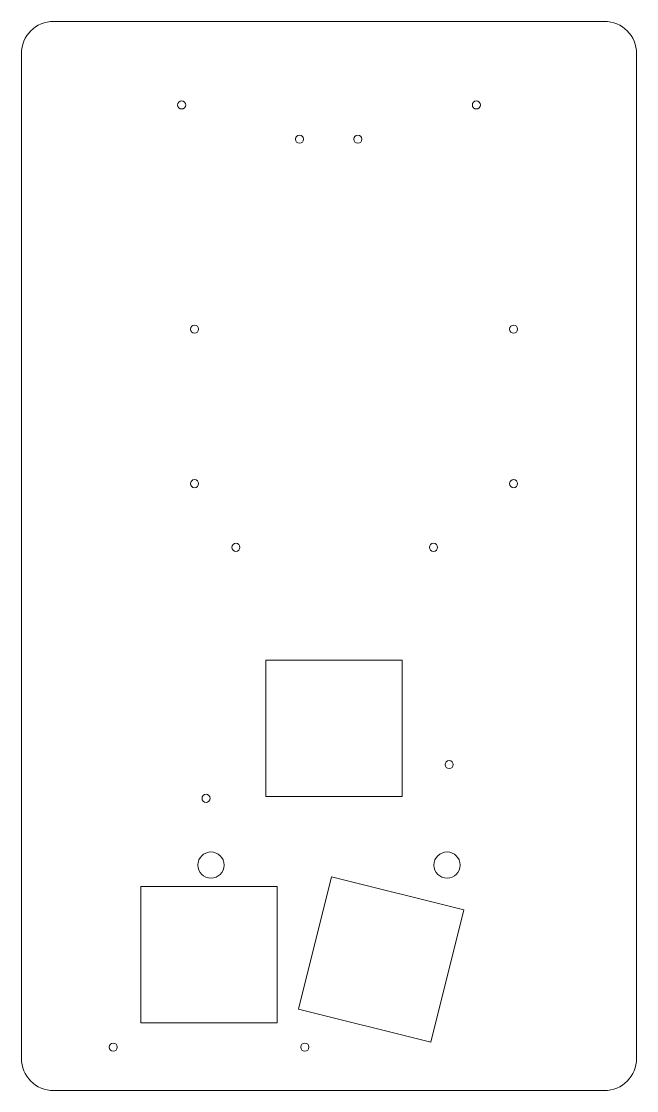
# Model space of a CAD drawing. Header units: millimetres. Extents: x 36 to 226, y 34 to 364.
import ezdxf

# ---------------------------------------------------------------- set-up
doc = ezdxf.new("R2010")
doc.units = ezdxf.units.MM

msp = doc.modelspace()

# ---------------------------------------------------------------- linework, layer by layer
at = {"color": 7, "linetype": 'Continuous', "lineweight": 15}
for p, q in [((216.27, 363.66), (46.27, 363.66)), ((36.27, 353.66), (36.27, 43.66)), ((226.27, 43.66), (226.27, 353.66)), ((153.9, 166.53), (111.8, 166.53)), ((111.8, 166.53), (111.8, 124.43)), ((153.9, 124.43), (153.9, 166.53)), ((111.8, 124.43), (153.9, 124.43)), ((132.05, 99.66), (121.87, 58.81)), ((172.9, 89.47), (132.05, 99.66)), ((115.29, 96.68), (73.19, 96.68)), ((73.19, 96.68), (73.19, 54.58)), ((115.29, 54.58), (115.29, 96.68)), ((162.72, 48.62), (172.9, 89.47)), ((121.87, 58.81), (162.72, 48.62)), ((73.19, 54.58), (115.29, 54.58)), ((46.27, 33.66), (216.27, 33.66))]:
    msp.add_line(p, q, dxfattribs=at)
for centre, radius in [((85.78, 337.87), 1.25), ((176.78, 337.87), 1.25), ((122.16, 327.29), 1.25), ((140.17, 327.29), 1.25), ((89.75, 268.66), 1.25), ((188.27, 268.66), 1.25), ((89.75, 220.99), 1.25), ((188.27, 220.99), 1.25), ((102.52, 201.32), 1.25), ((163.54, 201.32), 1.25), ((168.38, 134.28), 1.25), ((93.3, 123.88), 1.25), ((94.82, 103.26), 4.05), ((167.72, 103.26), 4.05), ((64.63, 47.06), 1.25), ((123.81, 47.06), 1.25)]:
    msp.add_circle(centre, radius, dxfattribs=at)
for centre, start, end in [((46.27, 353.66), 90, 180), ((216.27, 353.66), 0, 90), ((46.27, 43.66), 180, 270), ((216.27, 43.66), 270, 0)]:
    msp.add_arc(centre, 10, start, end, dxfattribs=at)

doc.saveas('drawing.dxf')
